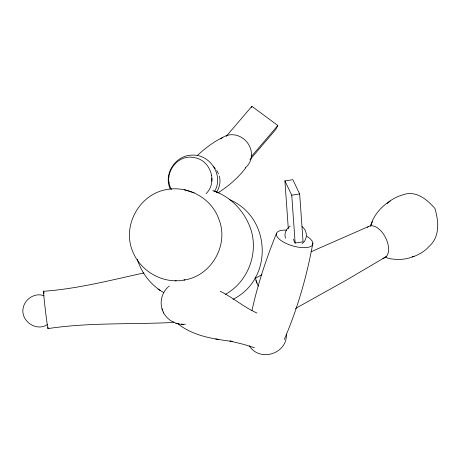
<?xml version="1.0" encoding="UTF-8"?>
<svg xmlns="http://www.w3.org/2000/svg" width="461" height="461" viewBox="0 0 461 461"><rect width="100%" height="100%" fill="white"/><g stroke="black" fill="none" stroke-linecap="round" stroke-linejoin="round"><path stroke-width="0.69" d="M206.13 193.614C218.07 181.986 210.32 159.466 193.753 157.547C176.707 153.934 162.347 174.961 171.544 189.408M211.801 181.144L211.887 178.09M168.835 176.984L168.841 176.678M286.385 334.058C287.497 353.771 259.716 362.548 249.303 345.779M306.346 236.856L304.629 241.299L302.157 243.575M312.863 243.056C306.905 276.099 297.535 308.542 284.316 339.417M251.988 310.449C257.751 284.062 266.36 258.367 276.514 233.358M370.777 225.475C374.142 213.276 383.898 204.154 394.633 198.132A166.68 78.151 62.9 0 1 401.652 195.245C415.315 189.627 426.523 198.922 434.971 208.516C438.653 221.286 440.186 236.562 429.128 246.405A166.68 78.151 62.9 0 1 423.331 251.573C414.992 257.14 404.689 260.246 394.656 259.324M214.296 191.839C224.455 175.929 210.124 153.709 191.684 155.161C175.364 155.374 163.24 174.212 170.253 189.039M216.572 192.346C219.465 187.529 221.026 181.663 219.252 176.165M251.251 107.505L251.873 106.33L277.845 125.496L275.666 129.616L249.943 159.719M245.713 167.908C238.083 177.923 228.374 186.302 217.73 192.969M226.149 136.427L251.873 106.33M251.187 156.694L277.845 125.496M387.188 203.618L390.208 200.967M167.816 287.284C161.823 292.919 159.437 302.26 162.456 309.982M197.25 155.564C204.932 148.465 213.305 141.988 222.755 137.407M290.263 226.069C286.269 228.639 283.855 233.583 285.486 238.216M168.328 286.875L169.348 286.05M386.243 256.627L345.537 280.588L295.484 308.484M255.112 278.507L261.934 274.687M233.053 299.293C273.725 279.084 271.258 217.033 229.445 199.607M225.458 294.291C248.053 281.919 258.973 252.847 250.559 228.552C244.549 211.547 231.14 196.962 213.973 191.033M47.512 324.492C36.644 331.995 20.843 321.421 23.05 308.518C24.485 299.114 35.117 292.124 44.118 295.829M311.129 251.723L368.783 226.414M184.976 279.89C211.933 275.413 229.284 244.151 218.762 218.917C211.466 198.138 188.146 185.524 166.709 189.534C139.464 194.064 121.929 225.654 132.561 251.159C140.513 271.558 163.407 284.489 184.976 279.89L183.962 279.994M412.082 256.754L414.001 256.287M143.895 272.935C110.68 280.225 77.638 288.805 43.588 291.294M288.309 228.76L284.91 180.896L292.827 179.663L299.662 193.96L303.061 241.823L295.149 243.056L293.282 239.155M284.91 180.896L291.744 195.193L299.662 193.96M173.872 322.014L169.832 322.625C129.23 324.435 88.426 322.498 48.088 328.578M161.972 308.812C164.773 318.764 175.209 325.547 185.443 324.181M175.042 280.778L176.223 280.663M177.462 323.426C192.957 336.029 213.38 339.06 232.598 341.463L229.958 341.065L243.846 344.407L254.42 347.732M175.848 323.259L178.868 323.714M181.248 324.066L183.461 324.4M215.667 338.95L218.745 339.411M194.15 192.807L184.377 189.725M219.148 192.905L212.723 190.606M220.237 291.3C233.012 297.61 243.852 307.187 256.927 313.019M137.28 259.238C141.089 271.742 149.358 283.14 160.244 290.43M157.962 289.064L163.811 292.631M213.587 166.703L215.322 168.536M302.088 226.587C304.842 228.777 306.519 232.05 306.311 235.594M216.745 170.426L218.485 173.797M255.861 280.403L258.316 286.223M163.252 311.913L163.741 313.105M255.077 276.992L256.979 283.054M211.582 175.18L211.616 175.491M169.031 182.331L169.06 182.648M291.744 195.193L295.149 243.056M220.813 138.928A18.936 17.288 49.9 0 1 246.693 141.798A18.936 17.288 49.9 0 1 245.264 167.816M306.208 235.969A18.936 7.255 16.5 0 1 306.945 247.517A18.936 7.255 16.5 0 1 279.522 239.345A18.936 7.255 16.5 0 1 286.592 230.12M367.434 227.394A17.581 9.848 63.2 0 1 385.592 237.686A17.581 9.848 63.2 0 1 382.987 258.304M394.195 259.157A24.341 21.483 57.9 0 1 385.062 257.082M370.552 226.172A24.341 21.483 57.9 0 1 372.494 221.701M48.03 327.201A18.936 0.438 83.2 0 1 45.293 309.423A18.936 0.438 83.2 0 1 44.072 293.594"/></g></svg>
